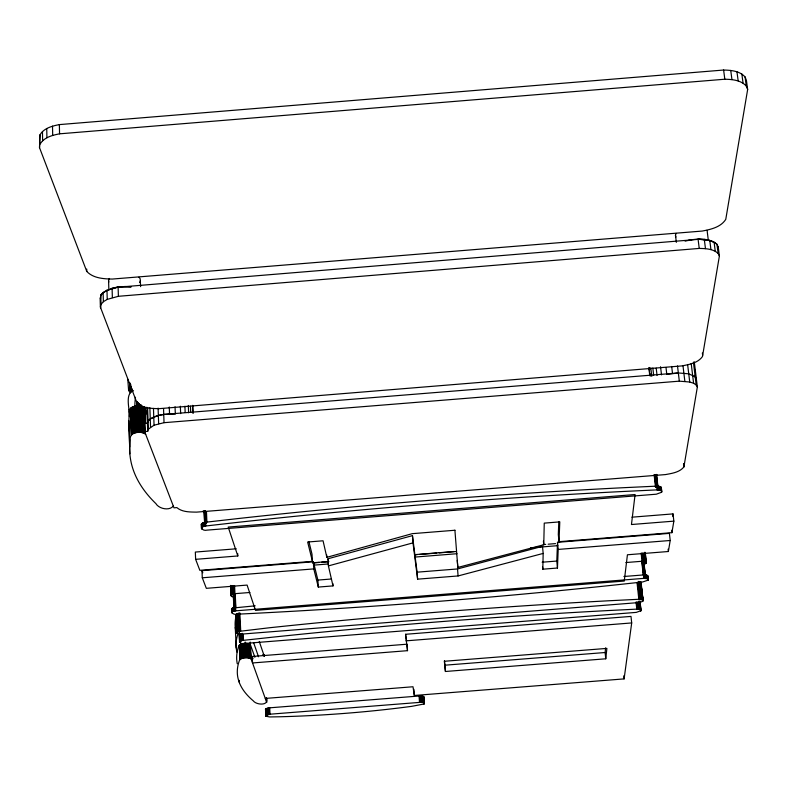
<?xml version="1.0" encoding="UTF-8"?>
<svg xmlns="http://www.w3.org/2000/svg" width="787" height="787" viewBox="0 0 787 787"><rect width="100%" height="100%" fill="white"/><g stroke="black" fill="none" stroke-linecap="round" stroke-linejoin="round"><path stroke-width="1.18" d="M542.814 569.198L543.168 553.418L542.499 546.326L457.532 568.952L417.09 572.179L412.467 535.622L327.972 558.77L328.405 565.902L332.999 585.902L318.302 587.072L313.797 568.903L313.383 561.78L201.993 570.664L202.289 577.796L206.332 588.332L247.098 585.085L255.509 610.378L624.268 581.052L627.426 554.776L668.37 551.51L670.209 540.492L669.403 533.379L557.511 542.312L556.793 561.052L557.462 568.027L542.814 569.198L542.597 566.866M457.257 560.413L457.827 567.457L543.758 544.752L544.25 523.119L559.793 521.879L558.996 541.672L671.911 532.671L673.849 521.142L673.013 513.901L631.892 517.187M558.809 521.604L558.308 534.511L558.996 541.672M557.462 568.027L558.199 549.424L557.511 542.312M423.947 696.918L423.927 704.021L411.69 706.342A392.31 121.405 -3.5 0 1 279.493 716.78L269.626 716.947L266.301 716.308L265.504 709.097L269.705 707.818L419.058 696.013L422.865 696.22L423.849 697.282M605.764 658.798L606.885 648.399L444.34 661.277L445.422 671.488L605.764 658.798L605.124 652.512L605.616 647.858M265.308 698.433L412.998 686.756L414.326 695.472L624.101 678.896L631.695 622.94L630.997 616.408L405.551 634.292L407.518 650.672L252.538 662.959L252.224 656.476L407.056 644.199L407.518 650.672M695.177 376.806L696.338 378.862L695.216 376.806L688.723 373.815L678.325 372.959L163.735 414.454L158.354 415.477L150.278 418.841L148.054 420.947L147.435 423.14L144.355 423.396L144.631 431.581L173.996 507.831L176.839 507.595C182.19 512.189 189.893 512.003 196.553 512.13L665.438 474.591C671.891 473.39 679.535 472.407 683.903 466.947L697.351 387.007L694.282 361.823M718.206 246.823L719.387 256.041L702.476 356.55C697.813 363.063 689.117 364.529 681.749 365.925L159.21 408.65C151.625 408.512 142.811 408.423 136.968 402.875L100.382 307.087L100.126 297.82M39.94 134.892L39.517 147.671L86.786 271.456C93.23 278.273 103.481 278.893 112.305 279.06L702.181 231.063C710.74 229.45 720.784 227.236 725.771 219.366L747.65 89.492L746.42 80.382L745.063 76.929C739.741 70.948 731.133 70.21 723.617 70.033L59.369 124.602C52.178 125.999 43.895 128.104 39.94 134.892L39.517 147.671M672.629 516.223L673.013 513.901M661.326 488.265C661.365 485.845 657.479 486.277 655.797 486.179L623.452 487.704A1372.243 288.947 -4.4 0 0 238.412 518.515L206.43 522.145C204.866 522.174 199.583 523.375 202.013 525.529M100.382 307.087L101.041 304.333L100.775 295.046L100.47 298.932M236.779 632.915L235.913 614.775L237.477 613.516L238.313 631.469C234.27 633.073 240.104 634.745 241.894 634.086L638.316 602.606L641.897 601.711L643.127 600.648L640.628 581.967L643.117 600.432M249.912 592.483L234.959 593.673L233.326 594.765M234.034 596.999C228.978 597.097 231.555 593.014 235.224 593.644L235.854 607.367C234.664 607.554 230.64 607.898 231.821 609.807M144.631 431.581L147.71 431.335L148.389 429.141L147.602 407.479M133.534 390.677C124.297 393.726 130.042 409.742 129.452 416.638L129.225 409.319M144.719 407.735C139.919 404.036 128.045 405.216 129.422 413.657A466.799 176.17 -6 0 0 129.422 431.207M676.338 242.347L675.492 235.254L676.102 233.385M643.609 564.387C648.675 563.63 645.173 560.078 641.759 561.279L643.245 574.953C644.455 574.815 649.137 574.854 647.475 576.96M661.749 492.003C661.778 489.583 657.902 490.016 656.21 489.927L623.855 491.452A1372.784 287.826 -4.4 0 0 238.589 522.273L206.588 525.893C199.711 525.529 201.147 531.589 207.315 530.104L656.348 494.197L661.552 492.278L661.434 489.199M645.35 575.74L643.5 574.953M145.703 434.355C141.089 430.519 128.95 431.64 130.249 440.031A468.718 172.363 -6 0 0 155.865 503.591C159.063 509.022 169.589 510.979 173.297 506.041M648.272 579.911L647.386 578.73L643.884 578.366L235.746 610.83C228.919 610.958 233.05 615.591 237.644 614.175C372.949 607.623 508.058 596.88 642.694 581.967L648.104 580.147L647.858 575.828M640.972 610.673L640.136 609.551L636.791 609.128L607.879 610.574A1247.474 237.694 -4.4 0 0 272.076 637.234L244.127 640.264C238.245 639.939 239.199 644.71 244.619 643.471L636.299 612.384L640.972 610.673L639.949 601.248M238.186 633.358L237.507 635.247A360.062 105.911 -5.5 0 0 236.907 652.098M266.665 702.309L251.053 658.827C247.384 656.811 239.396 656.899 238.766 662.428A361.538 102.723 -5.4 0 0 253.286 700.843C256.414 705.211 269.921 706.067 266.419 697.616M265.76 715.658L270.03 714.202L419.52 702.398L422.914 702.506L424.419 703.293M250.296 644.425C246.547 642.546 238.677 642.586 238.107 648.163A360.771 104.396 -5.4 0 0 237.271 663.775M640.952 583.216L641.179 582.557M40.098 144.08C44.082 137.312 52.365 135.236 59.556 133.829L724.817 79.221C732.333 79.389 740.951 80.107 746.292 86.058L747.65 89.492M103.372 301.696L107.239 299.385L106.963 290.078L103.117 292.626L100.785 295.273L103.107 292.4L103.372 301.696L101.041 304.333M148.389 429.141L154.055 425.196L164.03 422.688L679.319 381.164L689.737 382.01L693.603 383.259L696.19 384.971L697.351 387.007M643.441 562.469L643.736 561.633L642.015 561.269L625.842 562.548M103.117 292.626L112.079 288.229L118.099 286.989L131.173 286.871L124.621 286.448M255.195 605.823L234.103 607.908L233.473 594.205M106.973 290.305L118.109 287.196L698.099 239.366C704.601 239.484 711.95 239.76 716.977 244.423L718.138 253.434L719.387 256.041M107.239 299.385L118.394 296.296L699.23 248.426C705.732 248.544 713.081 248.8 718.138 253.434M238.313 631.469L269.666 627.731A1258.147 241.766 -4.4 0 1 609.571 600.727L638.828 599.271L642.566 599.861M656.496 475.171L657.165 474.974M236.267 548.795L195.333 552.061L195.629 559.331L199.839 570.319L312.419 561.347L307.648 542.017L323.054 540.787L326.841 557.324L412.25 533.665L454.935 530.251M328.405 565.902L412.998 542.873L412.467 535.622M412.998 542.873L417.612 579.163L458.093 575.946L543.168 553.418M112.364 297.535L112.088 288.445L118.099 286.989M718.236 247.049L716.957 244.206C708.192 237.143 694.97 238.648 685.113 241.166M688.32 240.527L691.517 239.671M667.947 374.278L678.325 372.959M246.331 644.15L250.364 644.543M175.039 406.761L175.324 414.129C166.096 414.021 155.078 414.011 148.113 420.947L147.346 423.14L146.815 407.263M195.629 559.331L237.812 555.966L237.704 553.546M673.849 521.142L631.459 524.526L635.079 494.531L228.21 527.074L237.812 555.966M312.341 562.823L328.199 561.554M414.847 554.648L453.892 551.53M312.951 562.961L319.079 562.469M321.539 562.272L328.887 561.692M414.69 554.845L417.14 554.648M419.589 554.451L436.746 553.084M439.195 552.887L456.352 551.52M543.266 544.594L545.716 544.397M548.165 544.201L555.504 543.61M313.433 565.164L328.307 563.974M414.946 557.068L457.001 553.714M530.536 547.85L557.835 545.666M202.289 577.796L313.797 568.903M558.199 549.424L670.209 540.492M313.383 561.78L317.889 580.078L331.347 579.006M542.154 562.213L556.793 561.052M623.914 576.497L643.51 574.933M406.023 640.844L631.695 622.94M444.448 660.618L444.93 665.192L605.124 652.512M204.246 511.393L202.908 511.166M143.519 407.086L144.385 407.43M715.255 251.24L714.104 242.209L709.785 240.556L698.069 239.13M236.562 615.572L235.913 614.775M147.415 414.798L144.355 407.263L145.241 433.745M201.993 570.664L202.8 572.788M252.224 656.476L253.05 658.788M250.355 644.523L254.88 657.283M253.739 643.028L258.539 656.781M259.267 641.503L264.343 656.378M308.907 541.564L312.006 554.166L312.419 561.347M327.972 558.77L328.513 561.141M405.551 634.292L406.554 640.893M745.063 76.929L746.292 86.058M741.836 73.988L743.066 83.137M736.947 71.755L738.176 80.923M730.729 70.407L731.949 79.585M723.617 70.033L724.817 79.221M710.936 249.597L709.756 240.33M705.467 248.643L704.296 239.346M708.33 240.379L707.297 232.096A16.025 6.906 -7.6 0 0 706.864 230.335M698.099 239.366L699.23 248.426M702.368 352.979L702.663 355.37M140.617 286.635L140.194 278.923A15.956 6.867 -1.2 0 0 138.905 277.24M694.518 368.955L694.813 371.385M695.255 375.025L695.541 377.455M693.416 362.177L696.19 384.971M693.603 383.259L691.193 363.456M687.612 364.499L689.737 382.01M683.027 366.103L684.857 381.292M677.499 365.965L679.319 381.164M683.795 463.818L684.051 465.993M683.519 463.681L683.903 466.947M671.685 366.447L672.501 373.441M665.999 367.49L666.805 374.484M660.559 366.722L661.503 374.868M656.22 368.198L657.056 375.527M671.645 530.281L671.911 532.671M652.826 367.972L653.653 375.281M650.8 367.844L651.774 376.363M649.462 367.588L649.737 369.998M650.141 373.628L650.416 376.038M649.088 367.46L649.629 372.29M648.901 368.06L649.787 375.743M661.306 487.448L661.837 491.727M661.1 487.202L661.523 490.94M668.104 549.169L668.37 551.51M660.795 486.976L661.218 490.704M660.411 486.769L660.834 490.508M659.939 486.582L660.352 490.321M659.378 486.435L659.801 490.173M658.758 486.317L659.181 490.055M658.08 486.228L658.503 489.967M656.604 474.404L657.971 487.123M656.388 474.984L657.873 487.261M656.702 478.26L657.214 482.825M656.181 474.876L657.775 489.917M655.925 474.777L657.204 486.218M655.62 474.689L657.037 487.281M655.286 474.63L657.007 489.908M654.912 474.581L656.328 487.173M654.518 474.551L655.935 487.143M654.105 474.541L655.512 487.133M645.251 552.385L646.402 562.833M645.094 552.631L646.235 563.079M647.662 575.631L648.035 579.065M644.858 552.494L645.979 563.315M647.376 575.454L647.849 580.383M644.494 552.336L645.517 561.633M647.012 575.307L647.386 578.73M644.179 553.359L645.074 561.505M646.57 575.169L646.944 578.602M643.668 553.251L644.563 561.397M646.058 575.071L646.432 578.494M643.107 553.172L643.992 561.318M645.488 574.992L645.861 578.415M643.884 561.839L645.389 575.622M643.736 561.633L645.251 575.868M643.599 561.544L645.084 575.218M642.487 553.123L643.373 561.269M643.412 561.465L645.232 578.366M643.195 561.397L644.681 575.071M642.94 561.347L644.425 575.022M641.828 553.104L644.573 578.356M642.34 561.279L643.835 574.963M641.139 553.113L643.884 578.366M641.08 582.341L643.058 600.865M640.893 582.144L642.89 601.081M640.962 585.813L641.218 588.194M641.739 592.955L642.123 596.536M640.284 581.809L642.212 599.704M639.861 581.672L641.798 599.566M639.369 581.554L641.307 599.458M638.818 581.465L640.756 599.369M638.218 581.406L640.156 599.31M640.038 601.799L641.041 610.466M637.706 582.557L639.506 599.271M639.792 601.455L640.805 610.889M639.595 601.435L640.559 611.096M639.251 601.288L640.136 609.551M637.027 582.557L638.828 599.271M638.828 601.15L639.723 609.413M638.473 602.222L639.241 609.305M637.932 602.134L638.69 609.227M637.332 602.075L638.1 609.168M636.703 602.045L637.46 609.128M636.034 602.035L636.791 609.128M623.776 675.826L624.101 678.896M543.414 541.181L543.758 544.752M457.532 568.952L458.093 575.946M454.906 530.192L457.827 567.457M444.93 665.192L445.422 671.488M417.09 572.179L417.612 579.163M423.74 696.603L424.311 703.657M423.76 698.531L424.154 703.834M423.514 696.456L423.986 702.84M423.229 696.328L423.927 704.021M422.865 696.22L423.337 702.604M422.442 696.121L422.914 702.506M421.96 696.052L422.432 702.437M421.438 696.003L421.901 702.388M420.868 695.974L421.34 702.358M420.278 695.964L420.75 702.348M419.668 695.974L420.14 702.358M419.058 696.013L419.52 702.398M413.883 689.333L414.326 695.472M332.862 583.57L332.999 585.902M326.703 554.924L326.841 557.324M317.889 580.078L318.302 587.072M269.705 707.818L270.03 714.202M269.095 707.877L269.42 714.262M268.505 707.956L268.829 714.35M267.944 708.054L268.259 714.448M267.413 708.172L267.737 714.557M266.37 697.961L266.596 702.486M266.941 708.3L267.255 714.694M266.518 708.448L266.832 714.832M266.154 708.595L266.468 714.99M265.858 708.762L266.301 716.308M265.642 708.93L266.055 716.15M265.504 709.097L265.878 715.993M250.187 642.074L251.053 658.827M250.246 644.337L250.935 658.64M250.05 644.15L250.738 658.473M249.774 643.992L250.463 658.306M249.42 643.835L250.109 658.158M248.997 643.707L249.686 658.03M248.505 643.599L249.194 657.922M247.964 643.51L248.643 657.834M247.374 643.441L248.053 657.775M246.744 643.412L247.433 657.735M246.095 643.392L246.774 657.725M245.426 643.412L246.115 657.745M245.18 642.054L245.288 644.415M244.757 643.451L245.446 657.784M244.059 643.52L244.737 657.853M243.173 634.43L243.449 640.352M243.37 643.609L244.039 657.942M242.455 633.348L242.79 640.461M242.701 643.717L243.38 658.05M241.845 633.486L242.18 640.588M242.071 643.855L242.75 658.188M241.275 633.633L241.609 640.746M241.491 644.002L242.16 658.335M239.858 612.935L240.704 630.889M240.753 633.81L241.088 640.913M240.95 644.169L241.629 658.493M240.31 633.988L240.635 641.09M239.199 613.053L240.035 631.007M239.927 634.184L240.261 641.287M240.478 644.346L241.147 658.67M239.563 633.21L239.956 641.494M240.065 644.543L240.733 658.867M238.579 613.181L239.415 631.135M239.445 633.25L239.661 637.982M239.238 633.073L239.681 642.526M239.091 632.659L239.563 642.33M239.72 644.74L240.379 659.063M237.999 613.339L238.835 631.292M239.445 644.947L240.114 659.27M239.248 645.163L239.917 659.476M237.025 613.703L237.861 631.656M236.641 613.909L237.477 631.853M237.064 626.314L237.28 631.095M236.336 614.116L237.162 632.059M236.11 614.332L237.103 633.309M239.258 680.361L239.366 682.683M235.962 614.558L236.897 633.122M234.575 585.498L235.746 610.83M234.644 593.742L235.283 607.466M234.349 593.821L234.979 607.534M233.906 585.597L234.28 593.772M234.91 607.485L235.067 610.919M234.073 593.9L234.713 607.613M233.837 593.998L234.477 607.712M233.257 585.725L233.641 593.89M233.641 594.096L234.428 611.046M235.264 627.396L236.218 647.996M233.355 594.313L233.955 608.469M233.277 594.421L233.896 608.351M232.667 585.872L233.041 594.037M233.67 607.751L233.828 611.194M232.126 586.04L232.499 594.205M233.129 607.918L233.286 611.351M231.644 586.226L232.017 594.392M232.647 608.095L232.804 611.538M231.24 586.433L231.614 594.588M232.244 608.302L232.401 611.735M230.857 585.479L231.289 594.805M231.909 608.508L232.067 611.942M230.621 585.695L231.044 595.021M231.673 608.725L231.831 612.158M230.512 585.43L230.985 595.907M231.516 608.941L231.772 613.034M206.46 511.54L206.892 521.879M206.046 511.619L206.538 523.099M205.673 511.707L206.155 523.188M205.269 510.665L205.8 523.296M205.643 522.243L205.8 526.001M204.954 510.783L205.486 523.414M204.679 510.911L205.161 522.391M204.443 511.048L204.925 522.529M204.59 516.754L205.053 526.139M204.256 511.196L204.718 523.522M203.99 510.645L204.6 523.394M204.197 522.548L204.354 526.306M203.548 522.735L203.705 526.493M202.957 522.952L203.115 526.71M202.456 523.188L202.613 526.946M202.023 523.444L202.18 527.192M201.688 523.709L201.836 527.457M201.669 525.303L201.826 529.051M201.433 523.975L201.58 528.805M201.285 524.25L201.442 528.549M192.756 405.325L193.14 413.372M192.52 405.531L192.825 412.801M190.444 406.21L190.69 412.319M188.319 405.443L188.614 412.782M184.906 406.23L185.152 412.358M180.361 406.23L180.646 413.598M169.274 406.987L169.539 414.011M163.539 408.63L164.03 422.688M158.098 408.119L158.649 423.711M153.455 408.384L154.055 425.196M149.864 407.804L150.553 427.056M147.435 423.14L147.71 431.335M144.818 407.892L145.349 423.534M144.641 407.568L145.162 423.209M143.962 406.977L144.847 433.47M143.47 406.712L144.355 433.214M142.89 406.476L143.775 432.978M142.231 406.279L143.106 432.791M141.503 406.112L142.378 432.634M140.971 404.597L141.05 406.909M140.716 405.994L141.591 432.506M140.45 404.656L140.519 406.968M139.919 404.734L139.988 407.046M139.889 405.905L140.765 432.427M139.368 403.672L139.447 405.984M138.896 403.8L139.899 432.397M138.414 402.777L138.532 406.249M138.01 402.934L139.033 432.397M137.656 403.111L137.774 406.584M137.322 402.147L138.158 432.447M137.066 402.344L137.213 406.968M136.84 401.39L136.987 406.013M136.702 401.596L136.859 406.22M136.387 406.013L137.243 432.545M135.502 406.151L136.358 432.673M134.656 406.318L135.502 432.84M133.859 406.525L134.695 433.037M133.111 406.761L133.957 433.273M132.049 388.808L132.127 391.188M132.442 407.027L133.278 433.529M131.39 386.722L131.537 391.473M131.852 407.312L132.688 433.814M130.809 384.666L131.026 391.788M131.34 407.627L132.177 434.119M130.386 385L130.612 392.123M129.993 382.974L130.298 392.467M130.927 407.951L131.754 434.444M129.776 383.328L130.071 392.831M130.603 408.296L131.429 434.778M130.386 408.65L131.213 435.122M128.871 420.76L129.688 446.986M129.058 427.754L129.865 453.824M118.109 287.196L118.394 296.296M108.576 280.251L108.852 289.764M100.628 304.579L100.726 307.963M127.769 379.216L128.655 391.011A4.053 3.66 -24 0 1 128.665 390.519M86.727 269.046L86.786 271.456M59.369 124.602L59.556 133.829M52.513 126.146L52.699 135.374M46.738 128.488L46.915 137.715M42.459 131.478L42.626 140.686M140.411 280.703A15.956 6.867 -1.2 0 1 139.555 282.474M108.852 282.031A15.956 6.867 -1.2 0 1 109.403 278.47M675.964 237.005A16.025 6.906 -7.6 0 1 675.492 235.254M134.852 406.761A462.343 177.154 -6.1 0 1 135.472 397.258M263.301 654.282A3.197 3.05 -16 0 1 264.294 655.974M263.32 654.44A3.187 3.059 3.2 0 1 264.314 656.161M263.271 654.587A3.187 3.02 28 0 1 263.802 655.217M263.999 655.571A3.187 3.02 28 0 1 264.157 655.945M263.153 654.735A3.187 2.922 45.1 0 1 263.429 655.04M235.736 630.554A358.931 108.331 -5.5 0 1 236.533 614.362"/></g></svg>
